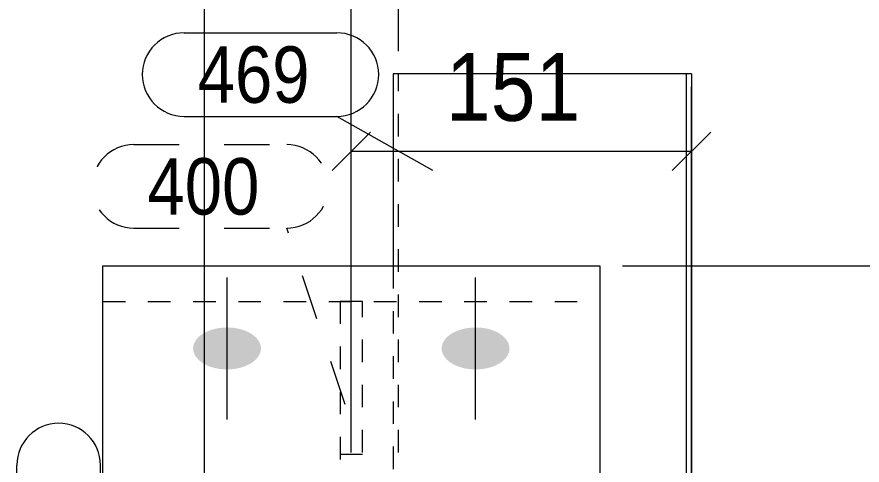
# Model space of a CAD drawing. Header units: millimetres. Extents: x 2 to 579, y 1 to 825.
# Drawn here: x 59.66 to 97.07, y 672.68 to 692.53 of the extents above; entities that cross this region are included whole.
import ezdxf

# ---------------------------------------------------------------- set-up
doc = ezdxf.new("R2010")
doc.units = ezdxf.units.MM
for name, pattern in [('XKITLINE00', [0]), ('XKITLINE01', [4, 1, -1, 1, -1]), ('XKITLINE02', [4, 2, -2])]:
    doc.linetypes.add(name, pattern=pattern)
for name, color, linetype, lineweight in [('Bolt', 3, 'Continuous', 0), ('Dimensions', 7, 'Continuous', 0), ('Part', 2, 'Continuous', 0), ('PartMark', 7, 'Continuous', 0)]:
    doc.layers.add(name, color=color, linetype=linetype, lineweight=lineweight)
doc.styles.add('ARIAL', font='ARIAL.TTF')

# ---------------------------------------------------------------- blocks, each defined once
blk = doc.blocks.new('*A60')
at = {"layer": 'Bolt'}
for points in [[(68.925, 676.915), (68.888, 676.916), (68.851, 676.917), (68.815, 676.919), (68.778, 676.922), (68.741, 676.925), (68.705, 676.929), (68.669, 676.933), (68.633, 676.938), (68.597, 676.943), (68.562, 676.949), (68.526, 676.955), (68.491, 676.962), (68.456, 676.969), (68.422, 676.977), (68.388, 676.986), (68.354, 676.995), (68.32, 677.004), (68.287, 677.014), (68.254, 677.025), (68.222, 677.036), (68.19, 677.047), (68.159, 677.059), (68.128, 677.071), (68.098, 677.084), (68.068, 677.098), (68.039, 677.112), (68.01, 677.126), (67.982, 677.14), (67.954, 677.156), (67.927, 677.171), (67.901, 677.187), (67.875, 677.203), (67.85, 677.22), (67.826, 677.237), (67.802, 677.255), (67.779, 677.272), (67.757, 677.29), (67.735, 677.309), (67.714, 677.328), (67.694, 677.347), (67.675, 677.366), (67.656, 677.386), (67.639, 677.406), (67.622, 677.426), (67.606, 677.447), (67.59, 677.467), (67.576, 677.488), (67.562, 677.509), (67.549, 677.531), (67.537, 677.552), (67.526, 677.574), (67.516, 677.596), (67.507, 677.618), (67.498, 677.64), (67.49, 677.662), (67.484, 677.685), (67.478, 677.707), (67.473, 677.73), (67.469, 677.753), (67.466, 677.775), (67.463, 677.798), (67.462, 677.821), (67.462, 677.844), (67.462, 677.866), (67.463, 677.889), (67.466, 677.912), (67.469, 677.935), (67.473, 677.957), (67.478, 677.98), (67.484, 678.002), (67.49, 678.025), (67.498, 678.047), (67.507, 678.069), (67.516, 678.091), (67.526, 678.113), (67.537, 678.135), (67.549, 678.156), (67.562, 678.178), (67.576, 678.199), (67.59, 678.22), (67.606, 678.241), (67.622, 678.261), (67.639, 678.281), (67.656, 678.301), (67.675, 678.321), (67.694, 678.34), (67.714, 678.36), (67.735, 678.378), (67.757, 678.397), (67.779, 678.415), (67.802, 678.433), (67.826, 678.45), (67.85, 678.467), (67.875, 678.484), (67.901, 678.5), (67.927, 678.516), (67.954, 678.532), (67.982, 678.547), (68.01, 678.561), (68.039, 678.576), (68.068, 678.59), (68.098, 678.603), (68.128, 678.616), (68.159, 678.628), (68.19, 678.64), (68.222, 678.652), (68.254, 678.663), (68.287, 678.673), (68.32, 678.683), (68.354, 678.693), (68.388, 678.702), (68.422, 678.71), (68.456, 678.718), (68.491, 678.725), (68.526, 678.732), (68.562, 678.739), (68.597, 678.744), (68.633, 678.75), (68.669, 678.754), (68.705, 678.759), (68.741, 678.762), (68.778, 678.765), (68.815, 678.768), (68.851, 678.77), (68.888, 678.771), (68.925, 678.772), (68.962, 678.772), (68.998, 678.772), (69.035, 678.771), (69.072, 678.77), (69.109, 678.768), (69.145, 678.765), (69.182, 678.762), (69.218, 678.759), (69.254, 678.754), (69.29, 678.75), (69.326, 678.744), (69.362, 678.739), (69.397, 678.732), (69.432, 678.725), (69.467, 678.718), (69.501, 678.71), (69.536, 678.702), (69.569, 678.693), (69.603, 678.683), (69.636, 678.673), (69.669, 678.663), (69.701, 678.652), (69.733, 678.64), (69.764, 678.628), (69.795, 678.616), (69.825, 678.603), (69.855, 678.59), (69.884, 678.576), (69.913, 678.561), (69.941, 678.547), (69.969, 678.532), (69.996, 678.516), (70.022, 678.5), (70.048, 678.484), (70.073, 678.467), (70.097, 678.45), (70.121, 678.433), (70.144, 678.415), (70.166, 678.397), (70.188, 678.378), (70.209, 678.36), (70.229, 678.34), (70.248, 678.321), (70.267, 678.301), (70.284, 678.281), (70.301, 678.261), (70.318, 678.241), (70.333, 678.22), (70.347, 678.199), (70.361, 678.178), (70.374, 678.156), (70.386, 678.135), (70.397, 678.113), (70.407, 678.091), (70.417, 678.069), (70.425, 678.047), (70.433, 678.025), (70.44, 678.002), (70.445, 677.98), (70.45, 677.957), (70.454, 677.935), (70.458, 677.912), (70.46, 677.889), (70.461, 677.866), (70.462, 677.844), (70.461, 677.821), (70.46, 677.798), (70.458, 677.775), (70.454, 677.753), (70.45, 677.73), (70.445, 677.707), (70.44, 677.685), (70.433, 677.662), (70.425, 677.64), (70.417, 677.618), (70.407, 677.596), (70.397, 677.574), (70.386, 677.552), (70.374, 677.531), (70.361, 677.509), (70.347, 677.488), (70.333, 677.467), (70.318, 677.447), (70.301, 677.426), (70.284, 677.406), (70.267, 677.386), (70.248, 677.366), (70.229, 677.347), (70.209, 677.328), (70.188, 677.309), (70.166, 677.29), (70.144, 677.272), (70.121, 677.255), (70.097, 677.237), (70.073, 677.22), (70.048, 677.203), (70.022, 677.187), (69.996, 677.171), (69.969, 677.156), (69.941, 677.14), (69.913, 677.126), (69.884, 677.112), (69.855, 677.098), (69.825, 677.084), (69.795, 677.071), (69.764, 677.059), (69.733, 677.047), (69.701, 677.036), (69.669, 677.025), (69.636, 677.014), (69.603, 677.004), (69.569, 676.995), (69.536, 676.986), (69.501, 676.977), (69.467, 676.969), (69.432, 676.962), (69.397, 676.955), (69.362, 676.949), (69.326, 676.943), (69.29, 676.938), (69.254, 676.933), (69.218, 676.929), (69.182, 676.925), (69.145, 676.922), (69.109, 676.919), (69.072, 676.917), (69.035, 676.916), (68.998, 676.915), (68.962, 676.915)], [(79.925, 676.915), (79.888, 676.916), (79.851, 676.917), (79.815, 676.919), (79.778, 676.922), (79.741, 676.925), (79.705, 676.929), (79.669, 676.933), (79.633, 676.938), (79.597, 676.943), (79.562, 676.949), (79.526, 676.955), (79.491, 676.962), (79.456, 676.969), (79.422, 676.977), (79.388, 676.986), (79.354, 676.995), (79.32, 677.004), (79.287, 677.014), (79.254, 677.025), (79.222, 677.036), (79.19, 677.047), (79.159, 677.059), (79.128, 677.071), (79.098, 677.084), (79.068, 677.098), (79.039, 677.112), (79.01, 677.126), (78.982, 677.14), (78.954, 677.156), (78.927, 677.171), (78.901, 677.187), (78.875, 677.203), (78.85, 677.22), (78.826, 677.237), (78.802, 677.255), (78.779, 677.272), (78.757, 677.29), (78.735, 677.309), (78.714, 677.328), (78.694, 677.347), (78.675, 677.366), (78.656, 677.386), (78.639, 677.406), (78.622, 677.426), (78.606, 677.447), (78.59, 677.467), (78.576, 677.488), (78.562, 677.509), (78.549, 677.531), (78.537, 677.552), (78.526, 677.574), (78.516, 677.596), (78.507, 677.618), (78.498, 677.64), (78.49, 677.662), (78.484, 677.685), (78.478, 677.707), (78.473, 677.73), (78.469, 677.753), (78.466, 677.775), (78.463, 677.798), (78.462, 677.821), (78.462, 677.844), (78.462, 677.866), (78.463, 677.889), (78.466, 677.912), (78.469, 677.935), (78.473, 677.957), (78.478, 677.98), (78.484, 678.002), (78.49, 678.025), (78.498, 678.047), (78.507, 678.069), (78.516, 678.091), (78.526, 678.113), (78.537, 678.135), (78.549, 678.156), (78.562, 678.178), (78.576, 678.199), (78.59, 678.22), (78.606, 678.241), (78.622, 678.261), (78.639, 678.281), (78.656, 678.301), (78.675, 678.321), (78.694, 678.34), (78.714, 678.36), (78.735, 678.378), (78.757, 678.397), (78.779, 678.415), (78.802, 678.433), (78.826, 678.45), (78.85, 678.467), (78.875, 678.484), (78.901, 678.5), (78.927, 678.516), (78.954, 678.532), (78.982, 678.547), (79.01, 678.561), (79.039, 678.576), (79.068, 678.59), (79.098, 678.603), (79.128, 678.616), (79.159, 678.628), (79.19, 678.64), (79.222, 678.652), (79.254, 678.663), (79.287, 678.673), (79.32, 678.683), (79.354, 678.693), (79.388, 678.702), (79.422, 678.71), (79.456, 678.718), (79.491, 678.725), (79.526, 678.732), (79.562, 678.739), (79.597, 678.744), (79.633, 678.75), (79.669, 678.754), (79.705, 678.759), (79.741, 678.762), (79.778, 678.765), (79.815, 678.768), (79.851, 678.77), (79.888, 678.771), (79.925, 678.772), (79.962, 678.772), (79.998, 678.772), (80.035, 678.771), (80.072, 678.77), (80.109, 678.768), (80.145, 678.765), (80.182, 678.762), (80.218, 678.759), (80.254, 678.754), (80.29, 678.75), (80.326, 678.744), (80.362, 678.739), (80.397, 678.732), (80.432, 678.725), (80.467, 678.718), (80.501, 678.71), (80.536, 678.702), (80.569, 678.693), (80.603, 678.683), (80.636, 678.673), (80.669, 678.663), (80.701, 678.652), (80.733, 678.64), (80.764, 678.628), (80.795, 678.616), (80.825, 678.603), (80.855, 678.59), (80.884, 678.576), (80.913, 678.561), (80.941, 678.547), (80.969, 678.532), (80.996, 678.516), (81.022, 678.5), (81.048, 678.484), (81.073, 678.467), (81.097, 678.45), (81.121, 678.433), (81.144, 678.415), (81.166, 678.397), (81.188, 678.378), (81.209, 678.36), (81.229, 678.34), (81.248, 678.321), (81.267, 678.301), (81.284, 678.281), (81.301, 678.261), (81.318, 678.241), (81.333, 678.22), (81.347, 678.199), (81.361, 678.178), (81.374, 678.156), (81.386, 678.135), (81.397, 678.113), (81.407, 678.091), (81.417, 678.069), (81.425, 678.047), (81.433, 678.025), (81.44, 678.002), (81.445, 677.98), (81.45, 677.957), (81.454, 677.935), (81.458, 677.912), (81.46, 677.889), (81.461, 677.866), (81.462, 677.844), (81.461, 677.821), (81.46, 677.798), (81.458, 677.775), (81.454, 677.753), (81.45, 677.73), (81.445, 677.707), (81.44, 677.685), (81.433, 677.662), (81.425, 677.64), (81.417, 677.618), (81.407, 677.596), (81.397, 677.574), (81.386, 677.552), (81.374, 677.531), (81.361, 677.509), (81.347, 677.488), (81.333, 677.467), (81.318, 677.447), (81.301, 677.426), (81.284, 677.406), (81.267, 677.386), (81.248, 677.366), (81.229, 677.347), (81.209, 677.328), (81.188, 677.309), (81.166, 677.29), (81.144, 677.272), (81.121, 677.255), (81.097, 677.237), (81.073, 677.22), (81.048, 677.203), (81.022, 677.187), (80.996, 677.171), (80.969, 677.156), (80.941, 677.14), (80.913, 677.126), (80.884, 677.112), (80.855, 677.098), (80.825, 677.084), (80.795, 677.071), (80.764, 677.059), (80.733, 677.047), (80.701, 677.036), (80.669, 677.025), (80.636, 677.014), (80.603, 677.004), (80.569, 676.995), (80.536, 676.986), (80.501, 676.977), (80.467, 676.969), (80.432, 676.962), (80.397, 676.955), (80.362, 676.949), (80.326, 676.943), (80.29, 676.938), (80.254, 676.933), (80.218, 676.929), (80.182, 676.925), (80.145, 676.922), (80.109, 676.919), (80.072, 676.917), (80.035, 676.916), (79.998, 676.915), (79.962, 676.915)]]:
    blk.add_hatch(color=3, dxfattribs=at).paths.add_polyline_path(points, flags=17)
at = {"layer": 'Bolt', "color": 3, "linetype": 'XKITLINE00', "lineweight": 0}
for p, q in [((68.962, 674.702), (68.962, 680.985)), ((79.962, 674.702), (79.962, 680.985))]:
    blk.add_line(p, q, dxfattribs=at)
blk = doc.blocks.new('*A75')
at = {"layer": 'Part', "color": 2, "linetype": 'XKITLINE00', "lineweight": 0}
for p, q in [((63.462, 597.588), (63.462, 681.499)), ((63.462, 681.499), (85.462, 681.499)), ((85.462, 681.499), (85.462, 597.588))]:
    blk.add_line(p, q, dxfattribs=at)
at = {"layer": 'Part', "color": 7, "linetype": 'XKITLINE01', "lineweight": 0}
blk.add_line((63.462, 679.929), (85.462, 679.929), dxfattribs=at)
blk = doc.blocks.new('*A82')
at = {"layer": 'Part', "color": 7, "linetype": 'XKITLINE01', "lineweight": 0}
for p, q in [((74.962, 679.929), (73.962, 679.929)), ((73.962, 679.929), (73.962, 657.236)), ((74.962, 657.236), (74.962, 679.929)), ((73.962, 673.165), (74.962, 673.165)), ((73.962, 670.736), (74.962, 670.736)), ((74.962, 657.236), (73.962, 657.236))]:
    blk.add_line(p, q, dxfattribs=at)
blk = doc.blocks.new('*A83')
at = {"layer": 'Part', "color": 2, "linetype": 'XKITLINE00', "lineweight": 0}
for p, q in [((89.518, 690.012), (76.321, 690.012)), ((76.321, 690.012), (76.321, 681.499)), ((89.295, 657.236), (89.295, 690.012)), ((89.518, 690.012), (89.518, 657.236)), ((89.518, 657.236), (89.295, 657.236))]:
    blk.add_line(p, q, dxfattribs=at)
at = {"layer": 'Part', "color": 7, "linetype": 'XKITLINE01', "lineweight": 0}
for p, q in [((76.544, 657.236), (76.544, 690.012)), ((76.321, 681.499), (76.321, 657.236)), ((89.295, 657.236), (76.321, 657.236))]:
    blk.add_line(p, q, dxfattribs=at)
blk = doc.blocks.new('*A268')
at = {"layer": 'PartMark', "color": 7, "linetype": 'XKITLINE00', "lineweight": 0}
for p, q in [((59.662, 665.916), (59.662, 672.679)), ((63.362, 665.916), (63.362, 672.679))]:
    blk.add_line(p, q, dxfattribs=at)
for centre, start, end in [((61.512, 672.679), 0, 180), ((61.512, 665.916), 180, 0)]:
    blk.add_arc(centre, 1.85, start, end, dxfattribs=at)
at = {"layer": 'PartMark', "color": 3, "style": 'ARIAL', "width": 0.85}
blk.add_text('234', height=2.5, rotation=90.0002, dxfattribs=at).set_placement((62.762, 666.516))
blk = doc.blocks.new('*A276')
at = {"layer": 'Dimensions', "color": 7, "linetype": 'XKITLINE00', "lineweight": 0}
blk.add_line((86.462, 681.499), (115.169, 681.499), dxfattribs=at)
blk = doc.blocks.new('*A278')
at = {"layer": 'Dimensions', "color": 7, "linetype": 'XKITLINE00', "lineweight": 0}
for p, q in [((74.462, 673.236), (74.462, 689.426)), ((89.518, 658.236), (89.518, 689.426)), ((75.31, 687.425), (73.613, 685.728)), ((90.367, 687.425), (88.669, 685.728)), ((74.462, 686.576), (89.518, 686.576))]:
    blk.add_line(p, q, dxfattribs=at)
at = {"layer": 'Dimensions', "color": 3}
for p in [(74.462, 686.576), (89.518, 686.576)]:
    blk.add_point(p, dxfattribs=at)
at = {"layer": 'Dimensions', "color": 3, "style": 'ARIAL', "width": 0.85}
blk.add_text('151', height=3, dxfattribs=at).set_placement((78.652, 687.926))
blk = doc.blocks.new('*A279')
at = {"layer": 'Dimensions', "color": 7, "linetype": 'XKITLINE00', "lineweight": 0}
for p, q in [((67.962, 658.236), (67.962, 717.426)), ((74.462, 673.236), (74.462, 717.426))]:
    blk.add_line(p, q, dxfattribs=at)
blk = doc.blocks.new('*A280')
at = {"layer": 'Dimensions', "color": 7, "linetype": 'XKITLINE00', "lineweight": 0}
for p, q in [((74.462, 673.236), (74.462, 705.426)), ((76.544, 691.012), (76.544, 705.426)), ((75.31, 703.425), (73.613, 701.728)), ((77.393, 703.425), (75.695, 701.728)), ((74.462, 702.576), (76.544, 702.576))]:
    blk.add_line(p, q, dxfattribs=at)
at = {"layer": 'Dimensions', "color": 3}
for p in [(74.462, 702.576), (76.544, 702.576)]:
    blk.add_point(p, dxfattribs=at)
at = {"layer": 'Dimensions', "color": 3, "style": 'ARIAL', "width": 0.85}
blk.add_text('21', height=3, dxfattribs=at).set_placement((73.278, 703.926))
blk = doc.blocks.new('*A295')
at = {"layer": 'PartMark', "color": 7, "linetype": 'XKITLINE00', "lineweight": 0}
for p, q in [((67.061, 691.824), (73.823, 691.824)), ((67.061, 688.124), (73.823, 688.124)), ((78.066, 685.731), (73.823, 688.124))]:
    blk.add_line(p, q, dxfattribs=at)
for centre, start, end in [((67.061, 689.974), 90, 270), ((73.823, 689.974), 270, 90)]:
    blk.add_arc(centre, 1.85, start, end, dxfattribs=at)
at = {"layer": 'PartMark', "color": 3, "style": 'ARIAL', "width": 0.85}
blk.add_text('469', height=2.5, dxfattribs=at).set_placement((67.661, 688.724))
blk = doc.blocks.new('*A296')
at = {"layer": 'PartMark', "color": 7, "linetype": 'XKITLINE02', "lineweight": 0}
for p, q in [((64.84, 686.871), (71.603, 686.871)), ((64.84, 683.171), (71.603, 683.171)), ((74.191, 675.361), (71.603, 683.171))]:
    blk.add_line(p, q, dxfattribs=at)
for centre, start, end in [((64.84, 685.021), 90, 270), ((71.603, 685.021), 270, 90)]:
    blk.add_arc(centre, 1.85, start, end, dxfattribs=at)
at = {"layer": 'PartMark', "color": 3, "style": 'ARIAL', "width": 0.85}
blk.add_text('400', height=2.5, dxfattribs=at).set_placement((65.44, 683.771))

msp = doc.modelspace()

# ---------------------------------------------------------------- block references
at = {"lineweight": 0}
for name in ['*A279', '*A280', '*A295', '*A278', '*A83', '*A296', '*A276', '*A75', '*A60', '*A82', '*A268']:
    msp.add_blockref(name, (0, 0), dxfattribs=at)

doc.saveas('drawing.dxf')
